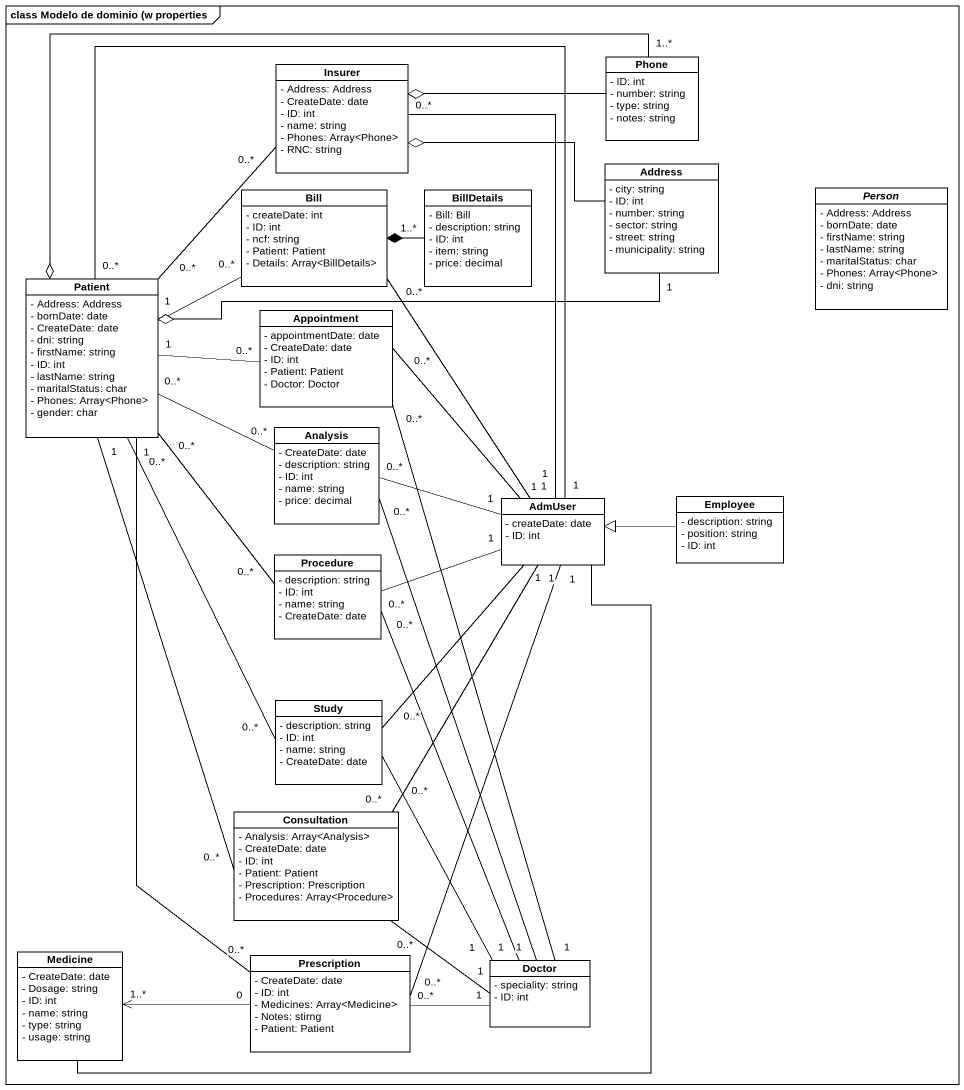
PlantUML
@startuml
mainframe class Modelo de dominio (w properties
hide circle
hide empty members
skinparam classAttributeIconSize 0
class Insurer {
  - Address: Address
  - CreateDate: date
  - ID: int
  - name: string
  - Phones: Array<Phone>
  - RNC: string
}
class Phone {
  - ID: int
  - number: string
  - type: string
  - notes: string
}
class Address {
  - city: string
  - ID: int
  - number: string
  - sector: string
  - street: string
  - municipality: string
}
class Bill {
  - createDate: int
  - ID: int
  - ncf: string
  - Patient: Patient
  - Details: Array<BillDetails>
}
class BillDetails {
  - Bill: Bill
  - description: string
  - ID: int
  - item: string
  - price: decimal
}
abstract class "Person" as Person_ {
  - Address: Address
  - bornDate: date
  - firstName: string
  - lastName: string
  - maritalStatus: char
  - Phones: Array<Phone>
  - dni: string
}
class Patient {
  - Address: Address
  - bornDate: date
  - CreateDate: date
  - dni: string
  - firstName: string
  - ID: int
  - lastName: string
  - maritalStatus: char
  - Phones: Array<Phone>
  - gender: char
}
class Appointment {
  - appointmentDate: date
  - CreateDate: date
  - ID: int
  - Patient: Patient
  - Doctor: Doctor
}
class Analysis {
  - CreateDate: date
  - description: string
  - ID: int
  - name: string
  - price: decimal
}
class AdmUser {
  - createDate: date
  - ID: int
}
class Employee {
  - description: string
  - position: string
  - ID: int
}
class Procedure {
  - description: string
  - ID: int
  - name: string
  - CreateDate: date
}
class Study {
  - description: string
  - ID: int
  - name: string
  - CreateDate: date
}
class Consultation {
  - Analysis: Array<Analysis>
  - CreateDate: date
  - ID: int
  - Patient: Patient
  - Prescription: Prescription
  - Procedures: Array<Procedure>
}
class Medicine {
  - CreateDate: date
  - Dosage: string
  - ID: int
  - name: string
  - type: string
  - usage: string
}
class Prescription {
  - CreateDate: date
  - ID: int
  - Medicines: Array<Medicine>
  - Notes: stirng
  - Patient: Patient
}
class Doctor {
  - speciality: string
  - ID: int
}
Phone -left-o Insurer
Phone "1..*" -left-o Patient
Address -left-o Insurer
Address "1" -left-o Patient
BillDetails "1..*" -left-* Bill
Patient "0..*" -up- "0..*" Insurer
Patient "1" -right- "0..*" Bill
Patient "1" -right- "0..*" Appointment
Patient "0..*" -right- "0..*" Analysis
Patient "0..*" -- "0..*" Procedure
Patient "0..*" -- "0..*" Study
Patient "1" -- "0..*" Consultation
Patient "1" -- "0..*" Prescription
AdmUser "1" -up- "0..*" Insurer
AdmUser "1" -up- "0..*" Bill
AdmUser "1" -left- "0..*" Patient
AdmUser "1" -up- "0..*" Appointment
AdmUser "1" -left- "0..*" Analysis
AdmUser "1" -left- "0..*" Procedure
AdmUser "1" -- "0..*" Study
AdmUser "1" -- "0..*" Consultation
AdmUser -- Medicine
AdmUser "1" -- "0..*" Prescription
Employee -left-|> AdmUser
Prescription "0" -left-> "1..*" Medicine
Doctor "1" -up- "0..*" Appointment
Doctor "1" -up- "0..*" Analysis
Doctor "1" -up- "0..*" Procedure
Doctor "1" -up- "0..*" Study
Doctor "1" -left- "0..*" Consultation
Doctor "1" -left- "0..*" Prescription
@enduml
